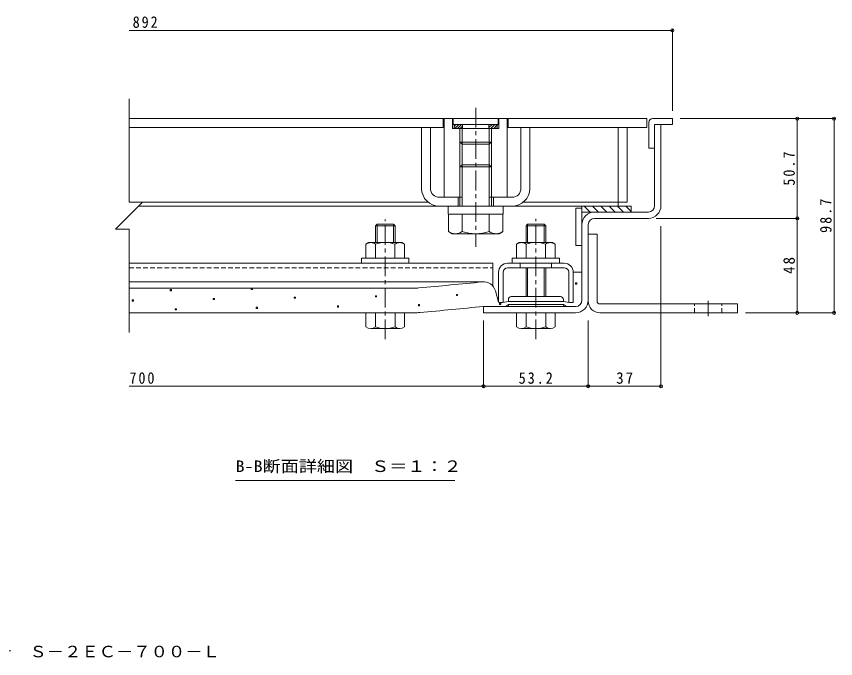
# Model space of a CAD drawing. Units: millimetres on the paper, enlarged 10 times, with parts at other scales. Extents: x -2383 to 2730, y -1962 to 1888.
# Drawn here: x 391 to 2474, y -1962 to -330 of the extents above; entities that cross this region are included whole.
import ezdxf
from ezdxf.enums import TextEntityAlignment as Align

# ---------------------------------------------------------------- set-up
doc = ezdxf.new("R2010")
doc.units = ezdxf.units.MM
doc.header["$LTSCALE"] = 10
doc.header["$PDMODE"] = 32
doc.header["$PDSIZE"] = 8
doc.linetypes.add('CHAIN1', pattern=[8, 5, -1, 1, -1])
doc.linetypes.add('DASHED1', pattern=[1.8, 1.2, -0.6])
for name, color, linetype, lineweight in [('D-1', 3, 'Continuous', 9), ('D-2', 7, 'Continuous', 9), ('D-3', 5, 'Continuous', 5), ('D-4', 4, 'Continuous', 9), ('D-5', 7, 'Continuous', 9), ('D-6', 6, 'Continuous', 9), ('D-7', 5, 'Continuous', 5), ('D-8', 5, 'Continuous', 5), ('D-9', 134, 'Continuous', 5), ('D-B', 2, 'Continuous', 9), ('D-C', 5, 'Continuous', 9), ('D-E', 2, 'Continuous', 9), ('D-F', 7, 'Continuous', 9), ('F-5_F-5ﾚｲﾔ', 7, 'Continuous', 9)]:
    doc.layers.add(name, color=color, linetype=linetype, lineweight=lineweight)
doc.styles.add('ＭＳ ゴシック', font='')
doc.styles.get('ＭＳ ゴシック').set_extended_font_data('MS Gothic')

msp = doc.modelspace()

# ---------------------------------------------------------------- linework, layer by layer
at = {"layer": 'D-1'}
for p, q in [((1844.66, -883.44), (1867.16, -883.44)), ((1844.66, -1053.45), (1844.66, -883.44)), ((1867.16, -1053.56), (1867.16, -883.44)), ((1874.66, -1060.95), (2224.66, -1060.95)), ((2224.66, -1060.95), (2224.66, -1083.45)), ((1874.66, -1083.45), (2224.66, -1083.45))]:
    msp.add_line(p, q, dxfattribs=at)
at = {"layer": 'D-1', "linetype": 'DASHED1'}
for p, q in [((2114.66, -1083.45), (2114.66, -1060.95)), ((2184.66, -1083.45), (2184.66, -1060.95))]:
    msp.add_line(p, q, dxfattribs=at)
at = {"layer": 'D-1', "linetype": 'CHAIN1'}
msp.add_line((2149.66, -1092.18), (2149.66, -1052.73), dxfattribs=at)
at = {"layer": 'D-1'}
for radius, start in [(30, 180), (7.5, 180.83382)]:
    msp.add_arc((1874.66, -1053.45), radius, start, 270, dxfattribs=at)
at = {"layer": 'D-2', "color": 3}
for p, q in [((1993.66, -589.95), (677.12, -589.95)), ((1476.16, -589.95), (1476.16, -612.45)), ((1641.16, -589.95), (1641.16, -612.45)), ((1993.66, -589.95), (1993.66, -612.45)), ((677.12, -612.45), (1478.66, -612.45)), ((1638.66, -612.45), (1993.66, -612.45))]:
    msp.add_line(p, q, dxfattribs=at)
at = {"layer": 'D-3', "color": 4, "lineweight": 9}
for p, q in [((1998.66, -599.95), (1998.66, -664.95)), ((2008.66, -589.95), (2058.66, -589.95)), ((2013.66, -604.95), (2013.66, -664.95)), ((1998.66, -664.95), (2013.66, -664.95))]:
    msp.add_line(p, q, dxfattribs=at)
at = {"layer": 'D-3', "color": 2, "lineweight": 9}
for p, q in [((2013.66, -604.95), (2029.66, -604.95)), ((2013.66, -811.45), (2013.66, -604.95)), ((2029.66, -811.45), (2029.66, -604.95)), ((1997.66, -827.45), (1860.66, -827.45)), ((1860.66, -843.45), (1997.66, -843.45)), ((1828.66, -1051.45), (1828.66, -859.45)), ((1844.66, -859.45), (1844.66, -1051.45)), ((1578.66, -1083.45), (1578.66, -1067.45)), ((1812.66, -1067.45), (1578.66, -1067.45)), ((1578.66, -1083.45), (1812.66, -1083.45))]:
    msp.add_line(p, q, dxfattribs=at)
at = {"layer": 'D-3', "color": 6, "lineweight": 9}
for p, q in [((1813.66, -817.45), (1828.66, -817.45)), ((1813.66, -817.45), (1813.66, -912.45)), ((1828.66, -817.45), (1828.66, -912.45)), ((1813.66, -912.45), (1828.66, -912.45))]:
    msp.add_line(p, q, dxfattribs=at)
at = {"layer": 'D-3', "linetype": 'CHAIN1'}
for p, q in [((1328.66, -1150.39), (1328.66, -846.27)), ((1711.66, -1150.39), (1711.66, -844.72))]:
    msp.add_line(p, q, dxfattribs=at)
at = {"layer": 'D-3'}
for p, q in [((1307.72, -858.45), (1303.66, -862.51)), ((1303.66, -862.51), (1303.66, -885.95)), ((1303.66, -862.51), (1353.66, -862.51)), ((1303.66, -862.51), (1303.66, -904.95)), ((1307.72, -858.45), (1349.6, -858.45)), ((1307.72, -904.95), (1307.72, -858.45)), ((1349.6, -858.45), (1353.66, -862.51)), ((1349.6, -904.95), (1349.6, -858.45)), ((1353.66, -904.95), (1353.66, -862.51)), ((1690.72, -858.45), (1686.66, -862.51)), ((1736.66, -862.51), (1686.66, -862.51)), ((1686.66, -904.95), (1686.66, -862.51)), ((1732.6, -858.45), (1690.72, -858.45)), ((1690.72, -904.95), (1690.72, -858.45)), ((1732.6, -858.45), (1736.66, -862.51)), ((1732.6, -904.95), (1732.6, -858.45)), ((1736.66, -862.51), (1736.66, -904.95)), ((1686.66, -1042.45), (1686.66, -968.95)), ((1690.72, -1042.45), (1690.72, -968.95)), ((1732.6, -1042.45), (1732.6, -968.95)), ((1736.66, -968.95), (1736.66, -1042.45)), ((1279.66, -1083.45), (1377.66, -1083.45)), ((1279.66, -1118.97), (1279.66, -1083.45)), ((1303.66, -1118.97), (1303.66, -1083.45)), ((1353.66, -1118.97), (1353.66, -1083.45)), ((1377.66, -1118.97), (1377.66, -1083.45)), ((1662.66, -1118.97), (1662.66, -1083.45)), ((1760.66, -1083.45), (1662.66, -1083.45)), ((1686.66, -1118.97), (1686.66, -1083.45)), ((1736.66, -1118.97), (1736.66, -1083.45)), ((1760.66, -1118.97), (1760.66, -1083.45)), ((1365.66, -1123.45), (1291.66, -1123.45)), ((1748.66, -1123.45), (1674.66, -1123.45))]:
    msp.add_line(p, q, dxfattribs=at)
at = {"layer": 'D-3', "color": 4, "lineweight": 9}
msp.add_lwpolyline([(2058.66, -589.95), (2058.66, -604.95), (2013.66, -604.95)], dxfattribs=at)
msp.add_arc((2008.66, -599.95), 10, 90, 180, dxfattribs=at)
at = {"layer": 'D-3', "color": 2, "lineweight": 9}
for centre, radius, start, end in [((1997.66, -811.45), 16, 270, 0), ((1997.66, -811.45), 32, 270, 0), ((1860.66, -859.45), 32, 90, 180), ((1860.66, -859.45), 16, 90, 180), ((1812.66, -1051.45), 32, 270, 0), ((1812.66, -1051.45), 16, 270, 0)]:
    msp.add_arc(centre, radius, start, end, dxfattribs=at)
at = {"layer": 'D-3'}
for centre, radius, start, end in [((1291.66, -1105.12), 18.33, 229.1022, 310.89809), ((1328.66, -1051.37), 72.08, 249.70546, 290.29454), ((1365.66, -1105.12), 18.33, 229.10191, 310.8978), ((1674.66, -1105.12), 18.33, 229.1022, 310.89809), ((1711.66, -1051.37), 72.08, 249.70546, 290.29454), ((1748.66, -1105.12), 18.33, 229.10191, 310.8978)]:
    msp.add_arc(centre, radius, start, end, dxfattribs=at)
at = {"layer": 'D-4'}
for p, q in [((1806.66, -980.1), (1828.66, -980.1)), ((1806.66, -1056.2), (1806.66, -980.45)), ((1828.66, -1051.45), (1828.66, -980.1)), ((1578.6, -1004.8), (677.12, -1004.8)), ((677.12, -1020.95), (1400.32, -1020.95)), ((1616.66, -1056.2), (1608.71, -1027.66)), ((1617.91, -1057.45), (1616.66, -1056.2)), ((1626.91, -1057.45), (1617.91, -1057.45)), ((1641.66, -1054.95), (1626.91, -1057.45)), ((1781.66, -1054.95), (1641.66, -1054.95)), ((1578.66, -1067.45), (1634.18, -1067.45)), ((1641.66, -1062.45), (1634.18, -1067.45)), ((1641.66, -1062.45), (1781.66, -1062.45)), ((1781.66, -1062.45), (1789.14, -1067.45)), ((1812.66, -1067.45), (1789.14, -1067.45)), ((1403.19, -1083.45), (677.12, -1083.45))]:
    msp.add_line(p, q, dxfattribs=at)
at = {"layer": 'D-4', "color": 134, "lineweight": 5}
for p, q in [((1641.66, -1049.95), (1641.66, -1054.95)), ((1641.66, -1054.95), (1781.66, -1054.95)), ((1774.16, -1042.45), (1649.16, -1042.45)), ((1781.66, -1049.95), (1781.66, -1054.95)), ((1641.66, -1062.45), (1781.66, -1062.45)), ((1641.66, -1064.95), (1641.66, -1062.45)), ((1779.16, -1067.45), (1644.16, -1067.45)), ((1781.66, -1064.95), (1781.66, -1062.45))]:
    msp.add_line(p, q, dxfattribs=at)
at = {"layer": 'D-4', "color": 2}
for points in [[(1812.4, -1010.34), (1812.4, -1007.34), (1815.4, -1007.34), (1815.4, -1010.34)], [(781.77, -1027.68), (781.77, -1024.68), (784.77, -1024.68), (784.77, -1027.68)], [(987.89, -1024.21), (987.89, -1021.21), (990.89, -1021.21), (990.89, -1024.21)], [(1303.55, -1043.16), (1303.55, -1040.16), (1306.55, -1040.16), (1306.55, -1043.16)], [(1509.68, -1039.69), (1509.68, -1036.69), (1512.68, -1036.69), (1512.68, -1039.69)], [(685.18, -1053.56), (685.18, -1050.56), (688.18, -1050.56), (688.18, -1053.56)], [(891.3, -1050.09), (891.3, -1047.09), (894.3, -1047.09), (894.3, -1050.09)], [(1097.43, -1046.63), (1097.43, -1043.63), (1100.43, -1043.63), (1100.43, -1046.63)], [(1619.21, -1062.11), (1619.21, -1059.11), (1622.21, -1059.11), (1622.21, -1062.11)], [(794.71, -1075.98), (794.71, -1072.98), (797.71, -1072.98), (797.71, -1075.98)], [(1000.84, -1072.51), (1000.84, -1069.51), (1003.84, -1069.51), (1003.84, -1072.51)], [(1206.96, -1069.04), (1206.96, -1066.04), (1209.96, -1066.04), (1209.96, -1069.04)], [(1413.09, -1065.57), (1413.09, -1062.57), (1416.09, -1062.57), (1416.09, -1065.57)]]:
    msp.add_lwpolyline(points, close=True, dxfattribs=at)
at = {"layer": 'D-4'}
msp.add_lwpolyline([(1781.66, -1054.95), (1796.41, -1057.45), (1805.41, -1057.45), (1806.66, -1056.2)], dxfattribs=at)
for centre, radius, start, end in [((1400.32, -870.95), 150, 270, 275.2529), ((-921.34, 24381.51), 25508.96, 275.2529, 275.61726), ((1578.6, -1036.05), 31.25, 15.57156, 95.61726), ((1812.66, -1051.45), 16, 270, 0), ((1403.19, -933.45), 150, 270, 275.24643), ((-921.34, 24381.51), 25571.46, 275.24643, 275.6105)]:
    msp.add_arc(centre, radius, start, end, dxfattribs=at)
at = {"layer": 'D-4', "color": 134, "lineweight": 5}
for centre, radius, start, end in [((1649.16, -1049.95), 7.5, 90, 180), ((1774.16, -1049.95), 7.5, 0, 90), ((1644.16, -1064.95), 2.5, 180, 270), ((1779.16, -1064.95), 2.5, 270, 0)]:
    msp.add_arc(centre, radius, start, end, dxfattribs=at)
at = {"layer": 'D-5'}
msp.add_line((1505.48, -1509.3), (947.98, -1509.3), dxfattribs=at)
at = {"layer": 'D-6'}
for p, q in [((1828.66, -827.45), (1828.66, -812.45)), ((1953.66, -812.45), (1828.66, -812.45)), ((1953.66, -827.45), (1828.66, -827.45)), ((1849.35, -827.45), (1834.35, -812.45)), ((1870.56, -827.45), (1855.56, -812.45)), ((1891.78, -827.45), (1876.78, -812.45)), ((1912.99, -827.45), (1897.99, -812.45)), ((1934.2, -827.45), (1919.2, -812.45)), ((1953.66, -825.69), (1940.41, -812.45)), ((1953.66, -827.45), (1953.66, -812.45))]:
    msp.add_line(p, q, dxfattribs=at)
at = {"layer": 'D-7'}
for p, q in [((1443.66, -612.45), (1421.16, -612.45)), ((1421.16, -767.45), (1421.16, -612.45)), ((1443.66, -767.45), (1443.66, -612.45)), ((1673.66, -612.45), (1696.16, -612.45)), ((1673.66, -767.45), (1673.66, -612.45)), ((1696.16, -767.45), (1696.16, -612.45)), ((1466.16, -789.95), (1518.66, -789.95)), ((1513.66, -812.45), (1513.66, -789.95)), ((1651.16, -789.95), (1598.66, -789.95)), ((1603.66, -812.45), (1603.66, -789.95)), ((1651.16, -812.45), (1466.16, -812.45))]:
    msp.add_line(p, q, dxfattribs=at)
at = {"layer": 'D-7', "color": 134}
for p, q in [((1268.66, -944.95), (1268.66, -957.45)), ((1388.66, -944.95), (1268.66, -944.95)), ((1651.66, -944.95), (1651.66, -957.45)), ((1771.66, -944.95), (1651.66, -944.95))]:
    msp.add_line(p, q, dxfattribs=at)
for points in [[(1388.66, -944.95), (1388.66, -957.45), (1268.66, -957.45)], [(1771.66, -944.95), (1771.66, -957.45), (1651.66, -957.45)]]:
    msp.add_lwpolyline(points, dxfattribs=at)
at = {"layer": 'D-7'}
for centre, radius, start, end in [((1466.16, -767.45), 45, 180, 270), ((1466.16, -767.45), 22.5, 180, 270), ((1651.16, -767.45), 22.5, 270, 0), ((1651.16, -767.45), 45, 270, 0)]:
    msp.add_arc(centre, radius, start, end, dxfattribs=at)
at = {"layer": 'D-8'}
for p, q in [((1921.16, -612.45), (1943.66, -612.45)), ((1921.16, -612.45), (1921.16, -802.45)), ((1943.66, -612.45), (1943.66, -802.45)), ((1921.16, -802.45), (1943.66, -802.45))]:
    msp.add_line(p, q, dxfattribs=at)
at = {"layer": 'D-9'}
for p, q in [((1921.16, -812.45), (1921.16, -802.45)), ((1466.16, -812.45), (701.37, -812.45)), ((1921.16, -812.45), (1651.16, -812.45))]:
    msp.add_line(p, q, dxfattribs=at)
at = {"layer": 'D-B'}
for p, q in [((1286.16, -904.95), (1371.16, -904.95)), ((1304.12, -908.74), (1304.12, -944.95)), ((1353.2, -908.74), (1353.2, -944.95)), ((1377.73, -908.74), (1371.16, -904.95)), ((1377.73, -908.74), (1377.73, -944.95)), ((1669.16, -904.95), (1754.16, -904.95)), ((1687.12, -908.74), (1687.12, -944.95)), ((1736.2, -908.74), (1736.2, -944.95)), ((1760.73, -908.74), (1754.16, -904.95)), ((1760.73, -908.74), (1760.73, -944.95))]:
    msp.add_line(p, q, dxfattribs=at)
at = {"layer": 'D-B', "color": 7}
for p, q in [((677.12, -957.45), (1602.6, -957.45)), ((1602.6, -1016.03), (1602.6, -957.45)), ((1639.66, -957.45), (1783.66, -957.45)), ((1783.66, -968.95), (1639.66, -968.95)), ((1616.66, -1056.2), (1616.66, -980.45)), ((1628.16, -1056.2), (1628.16, -980.45)), ((1795.16, -1056.2), (1795.16, -980.45)), ((1806.66, -1056.2), (1806.66, -980.45)), ((1617.91, -1057.45), (1616.66, -1056.2)), ((1626.91, -1057.45), (1617.91, -1057.45)), ((1626.91, -1057.45), (1628.16, -1056.2)), ((1796.41, -1057.45), (1795.16, -1056.2)), ((1805.41, -1057.45), (1796.41, -1057.45)), ((1805.41, -1057.45), (1806.66, -1056.2))]:
    msp.add_line(p, q, dxfattribs=at)
at = {"layer": 'D-B', "color": 7, "linetype": 'DASHED1'}
for p, q in [((1671.66, -968.95), (1671.66, -957.45)), ((1751.66, -968.95), (1751.66, -957.45)), ((677.12, -968.95), (1602.6, -968.95))]:
    msp.add_line(p, q, dxfattribs=at)
at = {"layer": 'D-B'}
for points in [[(1286.16, -904.95), (1279.58, -908.74), (1279.58, -944.95), (1377.73, -944.95)], [(1669.16, -904.95), (1662.58, -908.74), (1662.58, -944.95), (1760.73, -944.95)]]:
    msp.add_lwpolyline(points, dxfattribs=at)
for centre, radius, start, end in [((1294.07, -933.83), 28.97, 94.3844, 120.00002), ((1291.09, -929.15), 24.21, 57.42751, 88.18785), ((1328.66, -986.15), 81.2, 72.4119, 107.58812), ((1366.23, -929.15), 24.21, 91.81216, 122.57251), ((1363.25, -933.83), 28.97, 60, 85.61562), ((1677.07, -933.83), 28.97, 94.3844, 120.00002), ((1674.09, -929.15), 24.21, 57.42751, 88.18785), ((1711.66, -986.15), 81.2, 72.4119, 107.58812), ((1749.23, -929.15), 24.21, 91.81216, 122.57251), ((1746.25, -933.83), 28.97, 60, 85.61562)]:
    msp.add_arc(centre, radius, start, end, dxfattribs=at)
at = {"layer": 'D-B', "color": 7}
for centre, radius, start, end in [((1639.66, -980.45), 23, 90, 180), ((1783.66, -980.45), 23, 0, 90), ((1639.66, -980.45), 11.5, 90, 180), ((1783.66, -980.45), 11.5, 0, 90)]:
    msp.add_arc(centre, radius, start, end, dxfattribs=at)
at = {"layer": 'D-C', "color": 2, "linetype": 'CHAIN1'}
msp.add_line((1558.66, -562.27), (1558.66, -915.58), dxfattribs=at)
at = {"layer": 'D-C', "color": 2}
for p, q in [((1478.66, -589.95), (1478.66, -789.95)), ((1638.66, -589.95), (1478.66, -589.95)), ((1499.91, -591.2), (1498.66, -589.95)), ((1499.91, -591.2), (1499.91, -614.95)), ((1617.41, -591.2), (1618.66, -589.95)), ((1617.41, -591.2), (1617.41, -614.95)), ((1638.66, -589.95), (1638.66, -789.95)), ((1499.91, -614.95), (1617.41, -614.95)), ((1518.66, -614.95), (1518.66, -789.95)), ((1524.07, -614.95), (1524.07, -789.95)), ((1593.25, -614.95), (1593.25, -789.95)), ((1598.66, -614.95), (1598.66, -789.95)), ((1478.66, -789.95), (1524.07, -789.95)), ((1593.25, -789.95), (1638.66, -789.95))]:
    msp.add_line(p, q, dxfattribs=at)
at = {"layer": 'D-C', "color": 4}
for p, q in [((1501.16, -589.95), (1501.16, -604.95)), ((1501.16, -604.95), (1616.16, -604.95)), ((1518.66, -614.95), (1518.66, -649.53)), ((1598.66, -614.95), (1518.66, -614.95)), ((1524.07, -614.95), (1524.07, -654.95)), ((1524.91, -604.95), (1524.91, -614.95)), ((1592.41, -604.95), (1592.41, -614.95)), ((1593.25, -614.95), (1593.25, -654.95)), ((1598.66, -614.95), (1598.66, -649.53)), ((1593.25, -654.95), (1524.07, -654.95)), ((1593.25, -654.95), (1598.66, -649.53))]:
    msp.add_line(p, q, dxfattribs=at)
at = {"layer": 'D-C', "color": 6}
for p, q in [((1503.66, -604.95), (1613.66, -604.95)), ((1503.66, -609.64), (1508.35, -604.95)), ((1505.42, -614.95), (1515.42, -604.95)), ((1512.49, -614.95), (1522.49, -604.95)), ((1519.56, -614.95), (1524.91, -609.6)), ((1524.91, -604.95), (1524.91, -614.95)), ((1592.41, -604.95), (1592.41, -614.95)), ((1592.41, -612.81), (1600.27, -604.95)), ((1592.41, -605.74), (1593.2, -604.95)), ((1597.34, -614.95), (1607.34, -604.95)), ((1604.41, -614.95), (1613.66, -605.7)), ((1611.48, -614.95), (1613.66, -612.77)), ((1613.66, -604.95), (1613.66, -614.95))]:
    msp.add_line(p, q, dxfattribs=at)
at = {"layer": 'D-C', "lineweight": 5}
for p, q in [((1524.07, -707.45), (1518.66, -712.86)), ((1524.07, -707.45), (1593.25, -707.45)), ((1524.07, -812.45), (1524.07, -707.45)), ((1593.25, -812.45), (1593.25, -707.45)), ((1518.66, -812.45), (1518.66, -712.86)), ((1598.66, -812.45), (1598.66, -712.86)), ((1524.02, -877.09), (1524.02, -832.45)), ((1593.3, -877.09), (1593.3, -832.45)), ((1627.94, -877.09), (1627.94, -832.45)), ((1498.66, -882.45), (1489.38, -877.09)), ((1498.66, -882.45), (1618.66, -882.45)), ((1618.66, -882.45), (1627.94, -877.09))]:
    msp.add_line(p, q, dxfattribs=at)
at = {"layer": 'D-C', "color": 134, "lineweight": 5}
for p, q in [((1488.66, -812.45), (1628.66, -812.45)), ((1628.66, -812.45), (1628.66, -832.45))]:
    msp.add_line(p, q, dxfattribs=at)
at = {"layer": 'D-C', "color": 4}
for points in [[(1501.16, -589.95), (1616.16, -589.95), (1616.16, -604.95)], [(1598.66, -649.53), (1518.66, -649.53), (1524.07, -654.95)]]:
    msp.add_lwpolyline(points, dxfattribs=at)
at = {"layer": 'D-C', "color": 6}
msp.add_lwpolyline([(1503.66, -604.95), (1503.66, -614.95), (1613.66, -614.95)], dxfattribs=at)
at = {"layer": 'D-C', "lineweight": 5}
for points in [[(1518.66, -712.86), (1598.66, -712.86), (1593.25, -707.45)], [(1627.94, -832.45), (1489.38, -832.45), (1489.38, -877.09)]]:
    msp.add_lwpolyline(points, dxfattribs=at)
at = {"layer": 'D-C', "color": 134, "lineweight": 5}
msp.add_lwpolyline([(1488.66, -812.45), (1488.66, -832.45), (1628.66, -832.45)], dxfattribs=at)
at = {"layer": 'D-C', "lineweight": 5}
for centre, radius, start, end in [((1509.82, -841.67), 40.89, 240, 265.61574), ((1505.61, -848.28), 34.18, 271.81354, 302.57069), ((1558.66, -767.81), 114.64, 252.41203, 287.58795), ((1611.7, -848.28), 34.18, 237.42929, 268.18645), ((1607.49, -841.67), 40.89, 274.38425, 299.99998)]:
    msp.add_arc(centre, radius, start, end, dxfattribs=at)
at = {"layer": 'D-E'}
for p, q in [((1478.66, -612.45), (677.12, -612.45)), ((1921.16, -612.45), (1638.66, -612.45)), ((1921.16, -612.45), (1921.16, -802.45)), ((1437.87, -802.45), (711.37, -802.45)), ((1921.16, -802.45), (1679.44, -802.45))]:
    msp.add_line(p, q, dxfattribs=at)
at = {"layer": 'D-F'}
for p, q in [((2058.66, -365.76), (677.12, -365.76)), ((2058.66, -362.76), (2058.66, -569.95)), ((677.12, -539.95), (677.12, -802.29)), ((2472.84, -589.95), (2078.66, -589.95)), ((2376.49, -589.95), (2376.49, -843.45)), ((2469.84, -589.95), (2469.84, -1083.45)), ((711.53, -802.29), (642.71, -871.1)), ((677.12, -802.29), (711.53, -802.29)), ((2379.49, -843.45), (2017.66, -843.45)), ((2376.49, -843.45), (2376.49, -1083.45)), ((677.12, -871.1), (642.71, -871.1)), ((677.12, -871.1), (677.12, -1133.45)), ((2029.66, -1273.16), (2029.66, -863.44)), ((1578.66, -1273.16), (1578.66, -1103.45)), ((1844.66, -1273.16), (1844.66, -1103.45)), ((2472.84, -1083.45), (2244.66, -1083.45)), ((1578.66, -1270.16), (677.12, -1270.16)), ((1844.66, -1270.16), (1578.66, -1270.16)), ((2029.66, -1270.16), (1844.66, -1270.16))]:
    msp.add_line(p, q, dxfattribs=at)
for p in [(2058.66, -365.76), (2376.49, -589.95), (2469.84, -589.95), (2376.49, -843.45), (2376.49, -1083.45), (2469.84, -1083.45), (1578.66, -1270.16), (1844.66, -1270.16), (2029.66, -1270.16)]:
    msp.add_point(p, dxfattribs=at)

# ---------------------------------------------------------------- texts
at = {"layer": 'D-5', "color": 2, "style": 'ＭＳ ゴシック', "width": 1.15}
msp.add_text('B-B断面詳細図\u3000Ｓ＝１：２', height=29.33, dxfattribs=at).set_placement((947.98, -1496.8), align=Align.BOTTOM_LEFT)
at = {"layer": 'D-F', "color": 2, "char_height": 29.33, "attachment_point": 7, "style": 'ＭＳ ゴシック'}
for s, insert in [('\\T1.27;\\W0.9;892', (686.38, -359.76)), ('\\T1.27;\\W0.9;700', (678.25, -1264.16)), ('\\T1.28;\\W0.9;53.2', (1667.91, -1264.16)), ('\\T1.27;\\W0.95;37', (1915.91, -1264.16))]:
    msp.add_mtext(s, dxfattribs=dict(at, insert=insert))
at = {"layer": 'D-F', "color": 2, "char_height": 29.33, "attachment_point": 7, "rotation": 90, "style": 'ＭＳ ゴシック'}
for s, insert in [('\\T1.28;\\W0.9;50.7', (2370.49, -760.45)), ('\\T1.28;\\W0.9;98.7', (2463.84, -880.45)), ('\\T1.27;\\W0.95;48', (2370.49, -984.7))]:
    msp.add_mtext(s, dxfattribs=dict(at, insert=insert))
at = {"layer": 'F-5_F-5ﾚｲﾔ', "color": 2, "style": 'ＭＳ ゴシック', "width": 1.1}
msp.add_text('スチール製\u3000ステンレス目地\u3000マシンハッチ\u3000Ｓ－２ＥＣ－７００－Ｌ', height=29.33, dxfattribs=at).set_placement((-500.11, -1967.71), align=Align.BOTTOM_LEFT)

doc.saveas('drawing.dxf')
